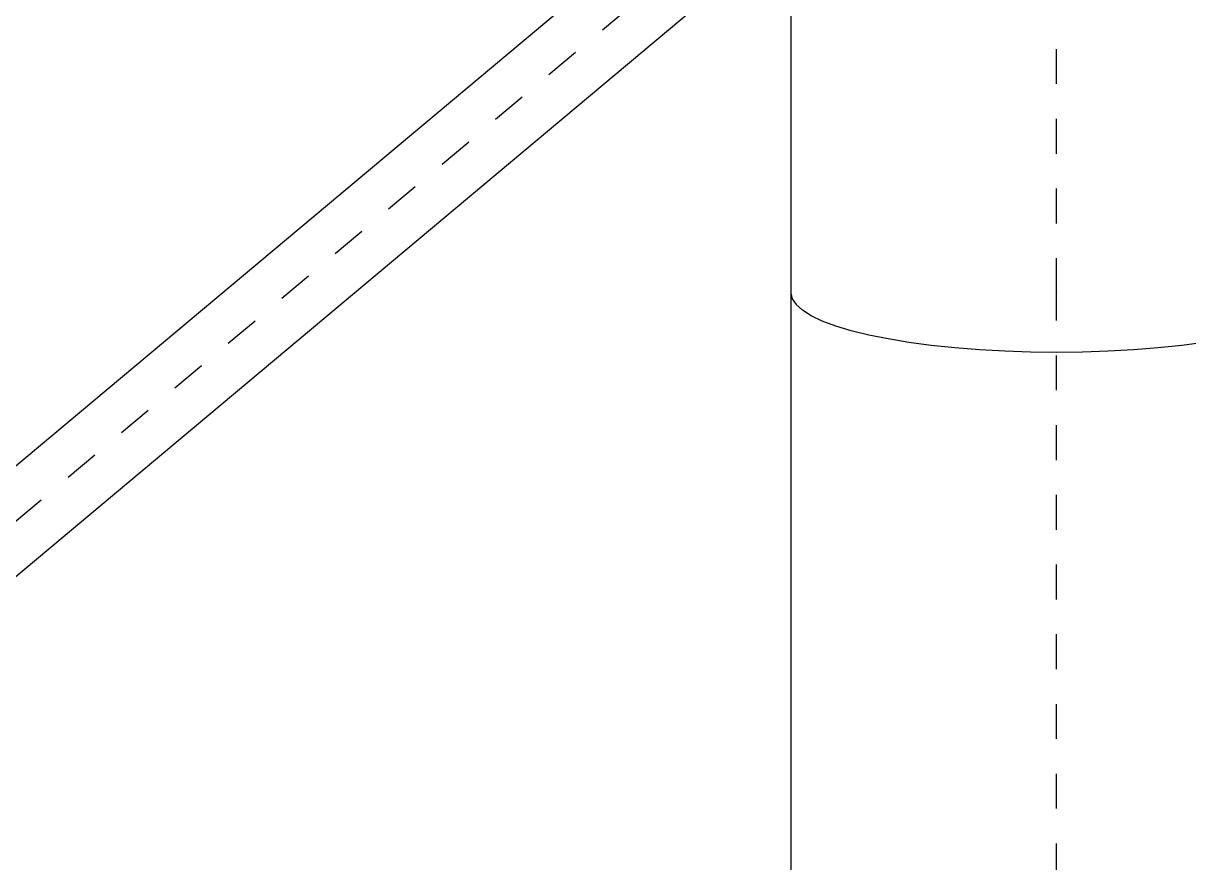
# Model space of a CAD drawing. Header units: millimetres. Extents: x 149919 to 150445, y 136651 to 136866.
# Drawn here: x 150257.248 to 150260.593, y 136688.595 to 136691.004 of the extents above; entities that cross this region are included whole.
import ezdxf

# ---------------------------------------------------------------- set-up
doc = ezdxf.new("R2010")
doc.units = ezdxf.units.MM
doc.header["$LTSCALE"] = 0.25
doc.linetypes.add('CENTER', pattern=[50.8, 31.75, -6.35, 6.35, -6.35])
doc.linetypes.add('XKITLINE00', pattern=[0])

# ---------------------------------------------------------------- blocks, each defined once
blk = doc.blocks.new('çatıı')
at = {"color": 8, "linetype": 'CENTER'}
for p, q in [((11840, 3985.69), (11840, 5629.8)), ((11840, 4170.27), (10096.38, 2710.27)), ((11840, 2357.78), (11840, 3985.69))]:
    blk.add_line(p, q, dxfattribs=at)
at = {"color": 8, "linetype": 'XKITLINE00'}
for p, q in [((11763.8, 4122.36), (10108.48, 2736.29)), ((11763.8, 4095.57), (11763.8, 3985.69)), ((11763.8, 4090.58), (10139.31, 2730.33)), ((11763.8, 3985.69), (11764.16, 3984.02)), ((11763.8, 3985.69), (11764.16, 3984.02)), ((11763.8, 3985.69), (11763.8, 2783.12)), ((11764.16, 3984.02), (11765.26, 3982.37)), ((11764.16, 3984.02), (11765.26, 3982.37)), ((11767.08, 3980.75), (11765.26, 3982.37)), ((11769.6, 3979.17), (11767.08, 3980.75)), ((11772.79, 3977.66), (11769.6, 3979.17)), ((11776.64, 3976.23), (11772.79, 3977.66)), ((11781.09, 3974.89), (11776.64, 3976.23)), ((11786.11, 3973.65), (11781.09, 3974.89)), ((11791.65, 3972.53), (11786.11, 3973.65)), ((11797.66, 3971.53), (11791.65, 3972.53)), ((11804.07, 3970.68), (11797.66, 3971.53)), ((11810.83, 3969.96), (11804.07, 3970.68)), ((11817.88, 3969.4), (11810.83, 3969.96)), ((11869.16, 3969.96), (11862.12, 3969.4)), ((11875.92, 3970.68), (11869.16, 3969.96)), ((11882.33, 3971.53), (11875.92, 3970.68)), ((11825.13, 3968.99), (11817.88, 3969.4)), ((11832.53, 3968.75), (11825.13, 3968.99)), ((11840, 3968.67), (11832.53, 3968.75)), ((11847.46, 3968.75), (11840, 3968.67)), ((11854.86, 3968.99), (11847.46, 3968.75)), ((11862.12, 3969.4), (11854.86, 3968.99))]:
    blk.add_line(p, q, dxfattribs=at)
blk.add_circle((11840, 3985.69), 0.05, dxfattribs=at)
blk.add_circle((11840, 3985.69), 0.05, dxfattribs=at)

msp = doc.modelspace()

# ---------------------------------------------------------------- block references
at = {"xscale": 0.009999943142843078, "yscale": 0.009999943142843078, "zscale": 0.009999943142843078}
msp.add_blockref('çatıı', (150141.8141, 136650.3731), dxfattribs=at)

doc.saveas('drawing.dxf')
